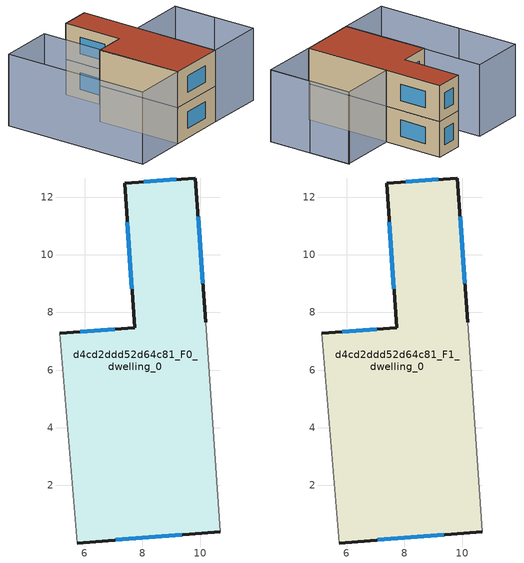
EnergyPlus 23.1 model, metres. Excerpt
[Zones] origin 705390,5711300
d4cd2ddd52d64c81_F0_dwelling_0
 floor ground (EU_floor_Construction): 9.84,12.66 10.19,7.67 10.7,0.39 5.74,0 5.14,7.27 7.74,7.46 7.38,12.47 z0
 wall outside (EU_wall_Construction): 10.19,7.67 9.84,12.66 7.38,12.47 7.74,7.46 5.14,7.27 / 5.74,0 10.7,0.39 z0:3
 wall adiabatic (EU_wall_Construction): 10.7,0.39 10.19,7.67 / 5.14,7.27 5.74,0 z0:3
 window (EU_Window_Construction): 10.1,9.01 9.93,11.31 / 7.08,0.11 9.36,0.29 / 7.04,7.41 5.84,7.32 / 7.48,11.12 7.64,8.82 / 9.18,12.61 8.04,12.52 z0.81:2.19
d4cd2ddd52d64c81_F1_dwelling_0
 floor to d4cd2ddd52d64c81_F0_dwelling_0 (EU_floor_Construction): 9.84,12.66 10.19,7.67 10.7,0.39 5.74,0 5.14,7.27 7.74,7.46 7.38,12.47 z3
 wall outside (EU_wall_Construction): 10.19,7.67 9.84,12.66 7.38,12.47 7.74,7.46 5.14,7.27 / 5.74,0 10.7,0.39 z3:6
 wall adiabatic (EU_wall_Construction): 10.7,0.39 10.19,7.67 / 5.14,7.27 5.74,0 z3:6
 window (EU_Window_Construction): 10.1,9.01 9.93,11.31 / 7.08,0.11 9.36,0.29 / 7.04,7.41 5.84,7.32 / 7.48,11.12 7.64,8.82 / 9.18,12.61 8.04,12.52 z3.81:5.19
 roof outside (EU_roof_Construction): 10.7,0.39 10.19,7.67 9.84,12.66 7.38,12.47 7.74,7.46 5.14,7.27 5.74,0 z6
shading: 0.49,6.89 1.04,-0.37 / 15.75,0.78 15.21,8.12 / 15.22,8.06 15.76,0.76 / 15.76,0.76 10.7,0.39 / 10.7,0.39 10.16,7.68 / 10.16,7.68 15.22,8.06 / 5.75,0 1.03,-0.36 / 1.03,-0.36 0.08,12.13 / 0.08,12.13 4.8,12.49 / 4.8,12.49 5.75,0 z0:6
[Building]
EU S2 Campaign: North Axis=0; Terrain=City; Solar Distribution=FullExterior
[Site:Location]
London: Latitude=51.5; Longitude=-0.5; Time Zone=0; Elevation=25
[SizingPeriod:WeatherFileDays]
AnnualSizingPeriod: Begin Month=1; Begin Day of Month=1; End Month=12; End Day of Month=31; Day of Week for Start Day=Monday; Use Weather File Daylight Saving Period=No; Use Weather File Rain and Snow Indicators=No
[MATERIAL]
EU_InternalMass_Material: Roughness=MediumRough; Thickness=0.1; Conductivity=1; Density=1800; Specific Heat=900; Thermal Absorptance=0.9; Solar Absorptance=0.7; Visible Absorptance=0.7
[MATERIAL:NOMASS] Roughness=MediumRough; Thermal Absorptance=0.9; Solar Absorptance=0.7; Visible Absorptance=0.7
Name | Thermal Resistance
EU_wall_NoMass | 0.555556
EU_roof_NoMass | 0.510204
EU_floor_NoMass | 1.68919
[WINDOWMATERIAL:SIMPLEGLAZINGSYSTEM]
EU_Window_SimpleGlazing: UFactor=3.96; Solar Heat Gain Coefficient=0.85; Visible Transmittance=0.85
[CONSTRUCTION]
EU_wall_Construction: EU_wall_NoMass
EU_roof_Construction: EU_roof_NoMass
EU_floor_Construction: EU_floor_NoMass
EU_Window_Construction: EU_Window_SimpleGlazing
EU_InternalMass_Construction: EU_InternalMass_Material
[ZONE] Type=1; Multiplier=1; Ceiling Height=autocalculate; Floor Area=autocalculate; Part of Total Floor Area=Yes
Name | Volume
d4cd2ddd52d64c81_F0_dwelling_0 | 146.858
d4cd2ddd52d64c81_F1_dwelling_0 | 146.859
[INTERNALMASS] Construction=EU_InternalMass_Construction; Surface Area=48.9531
Name | Zone or ZoneList
d4cd2ddd52d64c81_F0_dwelling_0_EU_InternalMass | d4cd2ddd52d64c81_F0_dwelling_0
d4cd2ddd52d64c81_F1_dwelling_0_EU_InternalMass | d4cd2ddd52d64c81_F1_dwelling_0
[OTHEREQUIPMENT] Fuel Type=Electricity; Design Level Calculation Method=Watts/Area; Power per Zone Floor Area=1; Fraction Latent=0; Fraction Radiant=0; Fraction Lost=0; Carbon Dioxide Generation Rate=0; EndUse Subcategory=EU_Step8_InternalGains
Name | Zone or ZoneList or Space or SpaceList | Schedule
EU_Step8_InternalGain_d4cd2ddd52d64c81_F0_dwelling_0_f000 | d4cd2ddd52d64c81_F0_dwelling_0 | EU_Step8_GainSchedule_d4cd2ddd52d64c81_F0_dwelling_0_f000
EU_Step8_InternalGain_d4cd2ddd52d64c81_F1_dwelling_0_f000 | d4cd2ddd52d64c81_F1_dwelling_0 | EU_Step8_GainSchedule_d4cd2ddd52d64c81_F1_dwelling_0_f000
[ZONEVENTILATION:DESIGNFLOWRATE] Schedule=EU_AlwaysOn; Design Flow Rate Calculation Method=AirChanges/Hour; Air Changes per Hour=0.48; Ventilation Type=Natural; Fan Pressure Rise=0; Fan Total Efficiency=1; Constant Term Coefficient=1; Temperature Term Coefficient=0; Velocity Term Coefficient=0; Velocity Squared Term Coefficient=0; Minimum Indoor Temperature=-100; Maximum Indoor Temperature=100; Delta Temperature=-100; Minimum Outdoor Temperature=-100; Maximum Outdoor Temperature=100; Maximum Wind Speed=40
Name | Zone or ZoneList or Space or SpaceList
EU_ConstantAir_d4cd2ddd52d64c81_F0_dwelling_0 | d4cd2ddd52d64c81_F0_dwelling_0
EU_ConstantAir_d4cd2ddd52d64c81_F1_dwelling_0 | d4cd2ddd52d64c81_F1_dwelling_0
[HVACTEMPLATE:THERMOSTAT] Constant Heating Setpoint=20; Constant Cooling Setpoint=50
EU_HeatOnly_d4cd2ddd52d64c81_F0_dwelling_0; EU_HeatOnly_d4cd2ddd52d64c81_F1_dwelling_0
[HVACTEMPLATE:ZONE:IDEALLOADSAIRSYSTEM] System Availability Schedule=EU_AlwaysOn; Maximum Heating Supply Air Temperature=50; Minimum Cooling Supply Air Temperature=13; Maximum Heating Supply Air Humidity Ratio=0.0156; Minimum Cooling Supply Air Humidity Ratio=0.0077; Heating Limit=NoLimit; Cooling Limit=NoLimit; Heating Availability Schedule=EU_AlwaysOn; Cooling Availability Schedule=EU_CoolingOff; Dehumidification Control Type=ConstantSensibleHeatRatio; Cooling Sensible Heat Ratio=0.7; Dehumidification Setpoint=60; Humidification Control Type=None; Humidification Setpoint=30; Outdoor Air Method=None; Outdoor Air Flow Rate per Person=0.00944; Outdoor Air Flow Rate per Zone Floor Area=0; Outdoor Air Flow Rate per Zone=0; Demand Controlled Ventilation Type=None; Outdoor Air Economizer Type=NoEconomizer; Heat Recovery Type=None; Sensible Heat Recovery Effectiveness=0.7; Latent Heat Recovery Effectiveness=0.65
Name | Template Thermostat
d4cd2ddd52d64c81_F0_dwelling_0 | EU_HeatOnly_d4cd2ddd52d64c81_F0_dwelling_0
d4cd2ddd52d64c81_F1_dwelling_0 | EU_HeatOnly_d4cd2ddd52d64c81_F1_dwelling_0
[SIZING:ZONE] Zone Cooling Design Supply Air Temperature Input Method=SupplyAirTemperature; Zone Cooling Design Supply Air Temperature=13; Zone Heating Design Supply Air Temperature Input Method=SupplyAirTemperature; Zone Heating Design Supply Air Temperature=50; Zone Cooling Design Supply Air Humidity Ratio=0.008; Zone Heating Design Supply Air Humidity Ratio=0.008; Cooling Design Air Flow Method=DesignDay; Cooling Design Air Flow Rate=0; Cooling Minimum Air Flow per Zone Floor Area=0.000762; Cooling Minimum Air Flow=0; Cooling Minimum Air Flow Fraction=0.2; Heating Design Air Flow Method=DesignDay; Heating Design Air Flow Rate=0; Heating Maximum Air Flow per Zone Floor Area=0.002032; Heating Maximum Air Flow=0.141576; Heating Maximum Air Flow Fraction=0.3; Account for Dedicated Outdoor Air System=No; Dedicated Outdoor Air System Control Strategy=NeutralSupplyAir; Dedicated Outdoor Air Low Setpoint Temperature for Design=autosize; Dedicated Outdoor Air High Setpoint Temperature for Design=autosize; Zone Load Sizing Method=Sensible Load Only No Latent Load; Zone Latent Cooling Design Supply Air Humidity Ratio Input Method=HumidityRatioDifference; Zone Cooling Design Supply Air Humidity Ratio Difference=0.005; Zone Latent Heating Design Supply Air Humidity Ratio Input Method=HumidityRatioDifference; Zone Humidification Design Supply Air Humidity Ratio Difference=0.005
d4cd2ddd52d64c81_F0_dwelling_0; d4cd2ddd52d64c81_F1_dwelling_0
[SCHEDULE:CONSTANT]
Name | Hourly Value
EU_AlwaysOn | 1
EU_CoolingOff | 0
[SCHEDULE:FILE] Column Number=1; Rows to Skip at Top=0; Number of Hours of Data=8760; Column Separator=Comma; Interpolate to Timestep=No; Minutes per Item=60; Adjust Schedule for Daylight Savings=Yes
Name | File
EU_Step8_GainSchedule_d4cd2ddd52d64c81_F0_dwelling_0_f000 | ../../schedules/d4cd2ddd52d64c81/d4cd2ddd52d64c81_F0_dwelling_0_f000_gain.csv
EU_Step8_GainSchedule_d4cd2ddd52d64c81_F1_dwelling_0_f000 | ../../schedules/d4cd2ddd52d64c81/d4cd2ddd52d64c81_F1_dwelling_0_f000_gain.csv
